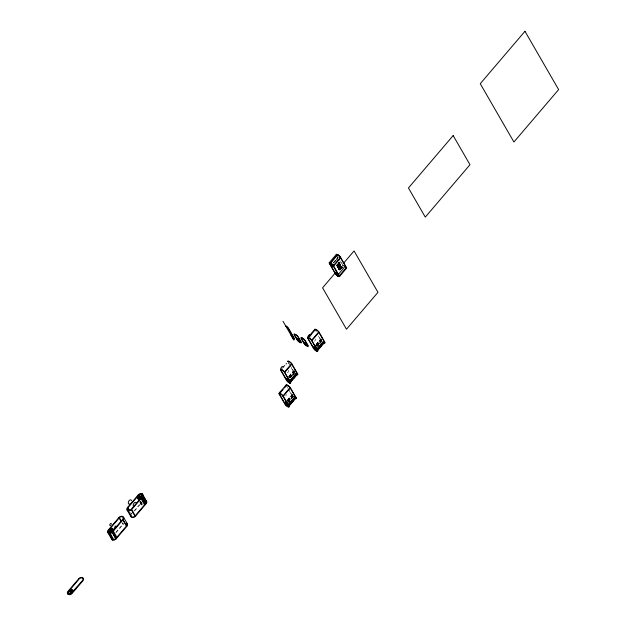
<?xml version="1.0" encoding="UTF-8"?>
<svg xmlns="http://www.w3.org/2000/svg" width="626" height="626" viewBox="0 0 626 626"><rect width="100%" height="100%" fill="white"/><g stroke="black" fill="none" stroke-linecap="round" stroke-linejoin="round"><path stroke-width="0.47" stroke-dasharray="3.13 2.35" d="M140.787 501.41L141.899 503.687A1.291 0.962 -30 0 0 142.415 505.417M293.43 396.454L289.11 401.352M292.655 394.482L287.475 400.969M294.212 370.67L294.048 371.218M294.51 372.149L289.799 377.681M321.639 340.356L316.928 345.896M292.999 395.976L287.678 402.221M332.962 263.084L338.322 256.801M333.462 262.85L338.228 257.263M333.791 262.818L337.962 257.928M335.254 261.316L338.236 257.826M336.624 259.9L337.813 258.499M115.833 532.288L122.79 524.142A2.872 2.144 -30 0 1 123.588 523.446M131.343 514.118L133.244 511.896M133.87 511.152L141.46 502.263M116.029 532.757L123.197 524.353A2.301 1.714 -30 0 1 123.651 523.923M134.739 510.832L141.515 503.007M288.907 376.195L293.383 370.952L290.128 365.326M316.036 344.41L320.504 339.167L318.65 335.951M288.484 376.946L293.852 370.662M316.208 344.464L320.981 338.869M288.813 377.016L293.735 371.249A2.543 0.728 40.5 0 0 294.032 371.32M315.942 345.223L320.864 339.464M288.985 377.142L294.4 370.756M316.114 345.356L321.154 339.402M288.836 377.431L294.275 371.061M315.966 345.646L321.404 339.276M289.541 377.298L294.017 372.055L293.774 371.633M316.224 346.037L321.146 340.27L320.903 339.848M289.525 377.478L294.439 371.711A3.114 0.892 40.5 0 1 293.844 371.562M316.654 345.693L321.568 339.926A3.114 0.892 40.5 0 1 320.974 339.769M289.517 378.088L295.002 371.891M317.092 345.771L320.668 341.585M321.115 341.06L321.561 340.536M289.846 377.83L294.799 372.055A1.722 0.493 40.5 0 0 294.549 372.478M316.975 346.037L321.451 340.802M290.636 377.267L291.207 376.695M291.528 376.218L295.19 372.063M316.866 346.522L321.044 341.632M321.341 341.287L321.787 340.763M290.785 377.384L291.982 375.991M292.577 375.287L294.361 373.198M315.966 347.837L320.895 342.109M293.093 375.037L293.547 374.512M293.93 374.066L294.439 373.464M317.93 345.943L318.438 345.341M319.776 343.768L320.222 343.244M318.031 346.1L318.477 345.575M287.397 400.022L291.873 394.779L288.617 389.153M286.974 400.773L292.342 394.49M287.303 400.843L292.225 395.076A2.543 0.728 40.5 0 0 292.522 395.147M287.78 400.726L292.765 394.896M288.03 401.125L292.506 395.882L292.264 395.46M288.015 401.305L292.483 396.062M288.007 401.915L292.929 396.148M287.89 402.182L293.289 395.882M287.037 403.535L291.215 398.645M291.364 398.472L293.594 395.851M288.312 402.182L290.143 399.998M291.442 398.512L291.935 397.901M292.334 397.463L293.273 396.328M289.29 401.563L289.736 401.039M141.883 503.703L140.686 501.629M142.392 503.875L141.93 504.548L142.415 504.955M342.821 264.861L339.902 260.393M343.517 265.408L343.463 265.338A3.13 0.892 40.5 0 1 343.025 265.236M342.665 265.158L342.938 265.651A1.956 0.556 40.5 0 0 343.212 266.034M336.53 255.079L337.883 257.442M339.699 260.58L342.492 265.416M315.394 330.317L316.326 331.929M318.344 335.912L320.739 340.059A2.872 0.822 40.5 0 0 321.678 341.225M288.273 362.102L289.666 364.52M288.343 362.72L289.298 364.379M291.215 367.697L293.61 371.844A2.872 0.822 40.5 0 0 294.204 372.65M286.763 385.937L288.156 388.347M289.705 391.524L292.099 395.671A2.872 0.822 40.5 0 0 292.866 396.657M140.357 501.473L141.312 503.132M140.107 501.457L142.016 504.775M140.13 502.412L141.805 505.307M130.795 512.671L131.75 514.329M130.631 512.874L130.865 513.289M122.242 522.702L123.197 524.353M122.07 522.898L122.79 524.142M139.496 501.496L141.492 505.01M141.977 503.421L141.992 503.453A2.543 1.901 -30 0 0 141.812 503.147M342.876 265.956A2.59 0.736 40.5 0 1 342.665 265.674M343.4 266.003A1.635 0.469 40.5 0 1 343.533 265.541M293.171 396.735A2.301 0.657 40.5 0 1 292.506 395.882M293.32 396.743A1.722 0.493 40.5 0 1 293.015 395.945M292.663 395.499A3.114 0.892 40.5 0 1 292.334 395.389M286.45 394.349A1.15 0.689 -62.5 0 1 286.395 394.865M286.262 395.186A1.15 0.689 -62.5 0 1 285.573 395.898M294.33 372.501A2.301 0.657 40.5 0 1 294.017 372.055M288.774 370.169A2.301 1.385 -62.5 0 1 286.372 373.182M315.864 338.869A2.301 1.385 -62.5 0 1 314.385 341.17M310.942 336.467A2.301 1.385 -62.5 0 1 310.684 337.226M321.623 340.92A2.301 0.657 40.5 0 1 321.146 340.27"/><path stroke-width="0.94" d="M287.788 406.211L286.442 404.232L286.888 403.707M298.86 339.91L297.741 339.026L298.798 340.395M305.793 343.51L304.713 342.618L306.85 345.599M337.829 266.066C337.837 267.286 336.96 266.731 337.422 265.854M336.42 273.906L336.311 273.726A3.13 0.892 40.5 0 1 335.614 273.515L335.786 274.031A1.956 0.556 40.5 0 0 337.594 275.753A1.635 0.469 40.5 0 1 336.342 274.548A1.635 0.469 40.5 0 1 336.381 273.93L336.397 273.922M332.273 265.51L332.351 265.604A2.989 0.853 40.5 0 1 333.22 265.894L340.372 257.505L340.028 256.91A1.956 0.556 40.5 0 0 338.228 255.189A1.635 0.469 40.5 0 1 339.472 256.402M338.196 267.576L338.76 266.919L338.353 266.707L337.79 267.365L339.37 267.756M339.644 268.241L339.323 268.75M338.658 268.28L339.237 268.006M341.616 266.958C340.247 266.253 342.211 266.692 340.474 267.865L340.88 268.077M70.394 591.187L70.167 591.359A1.722 1.291 -30 0 0 68.101 593.276M112.375 531.865C107.641 529.213 114.887 527.937 111.491 529.972L116.162 538.117L112.351 531.2A3.114 2.324 -30 0 1 111.866 530.535M339.229 263.632L339.644 263.836M341.483 267.044L341.045 266.926L341.843 267.412M339.073 263.804L339.558 264.086M339.48 264.015L338.752 264.876L339.652 265.526M341.326 267.208L340.638 268.139L341.694 267.584M339.37 268.233L339.151 268.593L339.777 268.429M339.198 263.734L339.605 263.953M131.296 516.121A2.301 1.714 -30 0 0 132.9 517.06A2.301 1.714 -30 0 0 135.013 516.027L144.567 504.83L139.817 496.332L140.013 496.668M337.93 265.408L337.297 264.978M339.214 267.717L338.603 267.239M340.599 265.948L340.231 265.604M341.053 266.684L339.887 266.645M340.012 266.238L340.387 265.682M340.755 265.987L339.597 265.807M337.265 265.549L337.038 265.033L337.547 265.111M116.193 538.078L115.708 538.65A2.301 1.714 -30 0 1 113.736 539.675L109.918 532.953A1.722 1.291 -30 0 0 111.405 530.77L112.367 532.421M337.469 265.307L338.189 265.792M109.941 534.244L109.002 532.303A1.15 0.861 -30 0 1 110.395 530.676L111.209 529.854M140.881 498.609L140.169 497.373A3.114 2.324 -30 0 1 141.14 497.467L144.966 504.087L145.756 503.437A2.301 1.714 -30 0 0 146.21 501.622L141.859 494.07L141.507 494.751L142.274 496.074M111.131 530.543L110.708 529.126A1.291 0.962 -30 0 1 112.578 528.446L113.775 530.519M339.026 263.483L338.776 263.882M338.423 266.246L338.517 265.753M139.77 496.52L138.111 497.975L138.949 498.257L139.402 497.38L140.099 498.586M142.525 496.199L141.492 494.501L141.938 494.11M340.959 266.84L340.669 266.371M110.685 529.158L112.422 532.17M338.032 266.019L338.087 265.494L336.913 265.314M339.089 263.131L339.495 263.343M329.245 262.732L336.405 254.344M332.351 265.604L333.541 264.203M118.963 517.514L108.212 530.112A2.872 2.144 -30 0 0 108.462 533.266A2.872 2.144 -30 0 0 112.289 532.233L123.04 519.643A2.872 2.144 -30 0 0 122.79 516.481A2.872 2.144 -30 0 0 118.963 517.514L121.35 521.661M142.345 497.021L131.593 509.619A2.872 2.144 -30 0 1 127.767 510.652A2.872 2.144 -30 0 1 127.516 507.49L138.268 494.9A2.872 2.144 -30 0 1 142.094 493.867A2.872 2.144 -30 0 1 142.345 497.021L146.171 503.648L135.419 516.239A2.872 2.144 -30 0 1 132.25 517.491A2.872 2.144 -30 0 1 130.701 515.441M345.223 266.16L338.196 274.564C336.663 272.866 335.739 272.646 335.121 272.881L330.371 264.665A2.496 0.712 40.5 0 1 331.17 265.181L333.087 266.817L332.813 266.042A2.355 0.673 40.5 0 1 333.431 266.253L340.583 257.873A2.355 0.673 40.5 0 0 340.145 257.693M112.523 539.69L108.173 532.139A2.301 1.714 -30 0 1 108.619 530.324L109.417 529.666A3.114 2.324 -30 0 0 110.395 529.768M122.633 519.431L113.071 530.629L116.874 537.28L126.452 526.051L122.633 519.431A2.301 1.714 -30 0 0 122.43 516.904A2.301 1.714 -30 0 0 119.37 517.733L109.816 528.931L111.757 532.257M140.748 498.202L131.186 509.407A2.301 1.714 -30 0 1 128.127 510.229A2.301 1.714 -30 0 1 127.923 507.702L137.697 496.387M141.836 496.254L140.647 494.086A2.301 1.714 -30 0 0 138.675 495.111L138.158 495.862L139.888 498.672M108.987 532.593L108.619 533.023L112.578 540.019M338.838 263.139L338.376 263.663M108.697 533.062L109.394 532.507L109.871 533.336M338.564 263.757L339.347 263.523L338.533 264.493L338.94 264.704M339.034 264.876L339.84 263.937L339.002 263.413M338.283 266.097L337.524 266.903L338.689 266.308M339.159 265.095L339.965 264.297M109.91 533.047A2.301 1.714 -30 0 0 111.882 532.022L112.375 531.224M145.302 503.969L141.445 497.38L141.938 496.809A2.301 1.714 -30 0 0 142.384 494.994M338.689 266.598L337.891 267.537L338.478 267.865M338.298 267.748L339.096 266.809L338.494 266.566L338.901 266.778M336.428 271.59L322.578 287.819L346.483 329.221L377.971 292.334L354.058 250.932L343.361 263.468M339.449 269.751L338.862 269.219L339.66 268.28L340.067 268.491M338.963 269.391L339.66 268.28M339.339 269.626L340.348 268.452L340.755 268.664L339.746 269.837M341.686 267.138L340.74 268.311L341.147 268.523L341.796 267.764L341.287 267.372M339.699 269.61L340.654 268.484L340.247 268.272L339.386 269.571M112.437 539.643L112.657 538.845M145.396 501.168L145.764 500.737M338.963 276.152L346.115 267.772M339.433 276.582L346.585 268.194M111.412 537.945A2.872 2.144 -30 0 0 112.883 540.097A2.872 2.144 -30 0 0 116.115 538.861L126.867 526.27A2.872 2.144 -30 0 0 126.217 522.953M307.687 337.68L314.847 329.299M280.706 370.279A2.872 0.822 40.5 0 1 281.786 369.684A2.872 0.822 40.5 0 1 284.783 372.4L290.527 382.353A2.872 0.822 40.5 0 1 289.447 382.948A2.872 0.822 40.5 0 1 286.45 380.232L280.706 370.279L282.052 368.706M282.944 367.658L283.39 367.133M284.282 366.085L284.728 365.561M286.074 363.988L286.52 363.463M317.953 349.95L316.662 351.17A2.872 0.822 40.5 0 1 313.579 348.439L307.835 338.486L315.246 329.73M291.528 363.808L296.638 372.658L289.486 381.038L284.376 372.188L291.528 363.808A2.301 0.657 40.5 0 0 289.541 361.867A2.301 0.657 40.5 0 0 288.101 361.593M318.657 332.015L323.767 340.865L316.615 349.253L311.505 340.403L318.657 332.015A2.301 0.657 40.5 0 0 316.85 330.207A2.301 0.657 40.5 0 0 315.277 329.675M284.783 372.4L291.935 364.019A2.872 0.822 40.5 0 0 289.134 361.405A2.872 0.822 40.5 0 0 287.725 361.609M316.232 350.615L316.584 351.1A2.872 0.822 40.5 0 0 317.656 350.568L311.912 340.614L319.064 332.234A2.872 0.822 40.5 0 0 316.075 329.511A2.872 0.822 40.5 0 0 314.988 330.105M287.569 377.768L286.223 379.34L281.113 370.49A2.301 0.657 40.5 0 1 281.982 370.013A2.301 0.657 40.5 0 1 284.376 372.188M314.009 347.915A2.543 0.728 40.5 0 1 313.704 347.845L313.36 347.563L315.144 345.458M287.475 378.589L286.575 379.63A2.543 0.728 40.5 0 0 286.88 379.7M313.704 347.845L315.05 346.272M288.14 378.088L286.888 379.599L286.771 379.004L288.664 380.506L289.556 379.458M314.009 347.798L315.34 346.217M287.811 378.62L286.614 380.021L286.865 380.444A2.301 0.657 40.5 0 0 288.273 381.962L289.181 380.882M315.308 347.266C313.759 349.519 313.54 347.43 315.347 346.342M286.865 380.444L287.757 379.395M316.31 349.097L315.394 350.169A2.301 0.657 40.5 0 1 313.986 348.651C314.698 345.685 315.582 349.77 316.24 348.197M288.179 379.051L287.287 380.099A3.114 0.892 40.5 0 1 286.692 379.943M288.077 380.365C288.21 378.988 285.972 379.998 288.171 379.661M315.449 349.136C318.994 352.086 313.689 348.408 315.301 347.868M288.062 379.919L287.616 380.444A1.722 0.493 40.5 0 0 288.289 381.93M315.637 347.61L314.745 348.659A1.722 0.493 40.5 0 0 315.418 350.145M289.251 382.369L287.952 380.405L288.523 379.841M315.974 347.571L315.034 348.549M289.071 379.747L287.78 380.937L289.095 382.392M315.246 349.089L315.754 348.486M288.508 381.085L289.4 380.037M316.529 348.244L315.7 349.339M289.65 379.818L288.735 381.031A1.722 0.493 40.5 0 1 289.924 382.791M317.053 350.998A1.722 0.493 40.5 0 0 315.856 349.245L316.443 348.432M289.76 380.538L289.314 381.062A2.543 0.728 40.5 0 1 288.868 380.741L288.688 380.561M315.966 348.925L315.997 348.956A2.543 0.728 40.5 0 0 316.443 349.277L316.889 348.752M279.047 393.3L286.207 384.912M289.306 381.641L288.789 382.118M316.435 349.856L315.989 350.38L314.948 349.308L316.224 350.607L315.919 350.333M288.758 380.866A3.114 0.892 40.5 0 0 289.619 381.469L296.771 373.088L297.272 373.761A2.301 0.657 40.5 0 1 297.311 374.458M315.833 349.034L316.748 349.684L323.9 341.303L324.401 341.968A2.301 0.657 40.5 0 1 324.542 342.586M279.454 393.731L282.436 390.241M284.22 388.143L286.606 385.35M279.196 394.106A2.872 0.822 40.5 0 1 280.276 393.511A2.872 0.822 40.5 0 1 283.273 396.227L289.016 406.18A2.872 0.822 40.5 0 1 287.937 406.775A2.872 0.822 40.5 0 1 284.94 404.06L279.196 394.106L280.542 392.533M282.326 390.436L283.218 389.388M285.456 386.766L285.902 386.242M289.189 382.447L297.029 373.339M316.318 350.662L324.158 341.546M289.165 382.791L290.198 381.696M316.341 351.029L317.186 349.957M291.935 364.019L297.686 373.972L290.01 382.869A2.301 0.657 40.5 0 0 290.12 382.142L297.272 373.761M319.064 332.234L324.808 342.187L317.132 351.076A2.301 0.657 40.5 0 0 317.249 350.357L324.401 341.968M289.713 383.073L291.051 381.5M291.27 381.218L291.716 380.694M293.735 378.362L294.846 377.024M319.518 348.142L319.972 347.618M320.637 346.812L321.083 346.288M323.313 343.666L324.213 342.618M287.976 404.865L282.866 396.015L290.018 387.635A2.301 0.657 40.5 0 0 288.21 385.819A2.301 0.657 40.5 0 0 286.645 385.287M283.273 396.227L290.425 387.846A2.872 0.822 40.5 0 0 287.436 385.123A2.872 0.822 40.5 0 0 286.356 385.718M286.505 401.07L284.713 403.167L279.603 394.317A2.301 0.657 40.5 0 1 280.471 393.84A2.301 0.657 40.5 0 1 282.866 396.015M286.411 401.892L285.065 403.465A2.543 0.728 40.5 0 0 285.37 403.527M285.386 403.426L287.076 401.391M286.52 402.197L285.104 403.848L285.354 404.271A2.301 0.657 40.5 0 0 286.763 405.789L287.67 404.709M285.354 404.271L286.246 403.222M286.669 402.878L285.777 403.927A3.114 0.892 40.5 0 1 285.182 403.77M286.63 404.2C286.27 401.712 284.196 405.069 287.115 402.964M286.998 403.23L286.105 404.279A1.722 0.493 40.5 0 0 286.778 405.758M286.52 404.279L287.013 403.668M287.115 404.099L286.293 404.881L287.874 406.618M290.018 387.635L295.128 396.485L287.803 404.889A2.543 0.728 40.5 0 1 287.357 404.568L287.6 403.809M287.803 404.044L287.068 404.952M287.67 404.333L287.224 404.858A1.722 0.493 40.5 0 1 288.414 406.618M287.35 405.992L288.242 404.944M287.248 404.693A3.114 0.892 40.5 0 0 288.109 405.296L295.261 396.915L295.769 397.588A2.301 0.657 40.5 0 1 295.801 398.285M287.678 406.274L295.519 397.166M287.655 406.618L288.101 406.094M287.796 406.571L288.688 405.531M290.425 387.846L296.176 397.8L288.5 406.697A2.301 0.657 40.5 0 0 288.609 405.969L295.769 397.588M288.203 406.9L289.095 405.851M292.444 401.9L292.89 401.376M295.128 398.754L295.574 398.23M339.824 265.393L339.801 265.416A0.986 0.595 -62.5 0 0 339.73 264.728M340.794 267.02L339.981 265.471M112.578 528.446A1.291 0.962 -30 0 1 112.5 530.058L112.883 531.169M338.157 266.457L337.625 267.075L338.032 267.294M141.492 494.501L141.179 494.626A1.15 0.861 -30 0 0 139.77 496.254L139.801 496.293M339.01 267.451L338.65 267.998M337.704 265.189L337.344 265.737M340.826 266.449L340.458 267.005M340.873 267.208L340.372 267.685L340.779 267.905M337.657 265.768L337.234 265.041M338.971 268.491L338.494 268.351M338.541 267.826L338.337 267.294L339.488 268.038M139.175 500.753L137.978 498.687A1.291 0.962 -30 0 1 138.056 497.075L138.158 496.809A2.543 1.901 -30 0 0 137.916 496.441L139.113 498.452M338.924 268.061L338.541 267.302M337.962 275.706C337.359 273.64 336.06 274.149 337.97 276.207A2.59 0.736 40.5 0 1 335.34 273.805L329.37 263.468A2.59 0.736 40.5 0 1 330.348 262.928L330.63 263.077A2.59 0.736 40.5 0 1 333.322 265.526L339.292 275.863A2.59 0.736 40.5 0 1 338.439 276.457L337.891 275.761M336.866 273.836L335.982 272.959L336.725 273.867M141.132 498.695L140.654 497.866A2.543 1.901 -30 0 0 140.146 497.834L139.919 497.928A1.291 0.962 -30 0 1 137.978 498.687M111.53 529.979L110.739 530.785L111.741 532.538M332.265 265.401L332.281 265.401A1.635 0.469 40.5 0 0 332.32 264.782A1.635 0.469 40.5 0 0 331.068 263.577A1.956 0.556 40.5 0 1 332.875 265.291L333.22 265.894M110.411 529.299L110.434 529.299A2.543 1.901 -30 0 1 109.902 529.267L110.622 530.512M141.124 498.116L140.161 496.457L139.426 497.42M291.904 336.405L291.215 335.505M138.98 497.154L139.989 498.812M70.3 590.952L70.237 590.944A3.114 2.324 -30 0 1 69.243 590.85L68.445 591.5A2.301 1.714 -30 0 0 67.999 593.315M141.163 494.626L142.118 496.285M110.395 530.676L111.35 532.335M68.078 594.309L68.876 593.573A1.15 0.861 -30 0 1 70.222 591.852C71.622 589.379 72.819 590.248 70.613 592.055A1.15 0.861 -30 0 1 69.22 593.683L68.578 594.567M293.078 338.416L292.06 336.913M298.735 340.481L299.713 341.992M299.917 341.984L298.649 340.051M305.668 344.097L306.646 345.607M295.675 334.487L295.754 334.534A2.872 0.822 40.5 0 1 298.266 336.976L301.145 341.952A2.872 0.822 40.5 0 1 300.065 342.547A2.872 0.822 40.5 0 1 297.068 339.832L294.197 334.847A2.872 0.822 40.5 0 1 294.846 334.057M302.608 338.11L302.687 338.15A2.872 0.822 40.5 0 1 305.206 340.591L308.078 345.575A2.872 0.822 40.5 0 1 306.998 346.162A2.872 0.822 40.5 0 1 304.009 343.447L301.129 338.463A2.872 0.822 40.5 0 1 301.779 337.68L302.115 337.954M293.156 337.132L293.093 337.093A2.543 0.728 40.5 0 1 292.647 336.772L291.02 335.168M299.964 340.685L299.932 340.661A2.543 0.728 40.5 0 1 299.486 340.341L299.33 340.184M306.928 344.316L306.881 344.292A2.543 0.728 40.5 0 1 306.419 343.956L306.27 343.815M338.877 262.771L339.292 262.983M338.729 262.943L339.582 263.476L338.627 264.665L339.644 265.267M338.236 263.546L338.643 263.757M338.079 263.679L338.486 263.89M339.808 264.618L340.215 264.829M339.37 264.454L340.051 264.915M339.253 264.587L339.66 264.806L339.073 264.798M339.918 265.534L340.333 265.745M340.129 265.737L339.449 265.886M341.663 266.59L342.07 266.801M341.538 266.786L341.945 266.997M341.28 266.919L341.765 267.271M337.852 265.361L338.259 265.573M340.035 266.566L341.992 267.693M341.444 267.646L341.851 267.858M336.765 265.393L337.171 265.604M338.611 266.457L339.018 266.668M337.649 266.113L338.056 266.324M337.61 266.433L338.017 266.653M339.151 267.607L339.558 267.818M338.862 269.219L339.605 269.61M306.224 344.026L306.31 344.081A3.114 0.892 40.5 0 0 307.17 344.691L307.421 344.926M299.291 340.403L299.361 340.458A3.114 0.892 40.5 0 0 300.237 341.068L300.488 341.311M292.444 336.835L292.522 336.89A3.114 0.892 40.5 0 0 293.391 337.5L293.899 338.173A2.301 0.657 40.5 0 1 293.782 338.901M315.887 349.081A3.114 0.892 40.5 0 0 316.748 349.684L317.249 350.357M289.619 381.469L290.12 382.142M288.109 405.296L288.609 405.969M314.815 347.633L315.794 348.721M138.197 495.925L138.213 495.941A3.114 2.324 -30 0 1 138.698 496.606M292.389 336.952L292.506 337.062A1.722 0.493 40.5 0 1 293.704 338.822M306.153 344.128L306.286 344.245A1.722 0.493 40.5 0 1 307.483 346.006M299.22 340.505L299.345 340.63A1.722 0.493 40.5 0 1 300.543 342.391M141.539 494.814L141.554 494.83A1.15 0.861 -30 0 1 140.161 496.457M305.159 343.541L304.932 343.345A3.114 0.892 40.5 0 1 304.244 343.158M302.561 338.22L302.781 338.423A2.301 0.657 40.5 0 1 304.799 340.38L307.037 344.261M295.613 334.589L295.848 334.808A2.301 0.657 40.5 0 1 297.859 336.757L300.104 340.638M293.187 338.862L293.484 339.104A2.872 0.822 40.5 0 0 294.306 338.384L288.555 328.431A2.872 0.822 40.5 0 0 285.566 325.716M285.331 403.355C284.642 402.197 286.99 403.48 287.154 404.333M297.444 339.112C296.865 337.977 299.134 339.308 299.283 340.114M304.447 342.821L304.322 342.219L306.216 343.729M340.583 257.873L345.349 266.12M338.017 255.205L337.696 254.649L330.536 263.03L331.96 264.704L332.398 266.316L330.544 263.961L330.434 262.983L337.594 254.594L337.915 255.158M333.431 266.253L338.204 274.548M313.352 347.555L308.242 338.705A2.301 0.657 40.5 0 1 309.111 338.228A2.301 0.657 40.5 0 1 311.505 340.403M313.743 348.228L313.986 348.651M307.429 344.934L307.671 345.356A2.301 0.657 40.5 0 1 307.562 346.084M304.173 343.236L304.416 343.658A2.301 0.657 40.5 0 0 305.824 345.176A1.722 0.493 40.5 0 1 305.167 343.666M300.496 341.319L300.738 341.741A2.301 0.657 40.5 0 1 300.621 342.469M297.233 339.621L297.475 340.043A2.301 0.657 40.5 0 0 298.884 341.561A1.722 0.493 40.5 0 1 298.226 340.051M293.258 337.07L288.148 328.22A2.301 0.657 40.5 0 0 285.753 326.044M282.999 321.271L293.884 340.129M142.352 494.024L146.171 500.651A2.872 2.144 -30 0 1 146.171 503.648M141.805 493.742L143.479 496.637M143.722 497.052L143.957 497.467M144.199 497.881L144.676 498.711M144.911 499.125L145.388 499.955M144.669 499.18L142.282 495.033A1.722 1.291 -30 0 1 140.271 496.95L140.748 497.78M144.911 499.587L145.388 500.417M145.623 500.831L146.101 501.661A1.722 1.291 -30 0 1 146.007 502.334M141.938 496.809L145.756 503.437M138.675 495.111L139.629 496.77M140.146 497.834L140.623 498.664M138.268 494.9L139.629 497.193M139.864 497.607L140.107 498.022M139.332 497.028L140.568 499.251M138.056 497.075L139.019 498.734M137.485 496.504L137.963 497.334M131.593 509.619L135.419 516.239M131.186 509.407L135.013 516.027M127.923 507.702L129.363 510.19M127.516 507.49L129.191 510.393M127.626 509.799L131.452 516.427M127.031 509.932L130.857 516.552M123.525 517.209L127.352 523.829M123.04 519.643L126.867 526.27M119.37 517.733L121.765 521.873M112.5 530.058L113.212 531.302M111.146 530.058L116.115 538.861M111.882 532.022L115.708 538.65M111.248 531.842L110.293 530.183A1.722 1.291 -30 0 0 108.282 532.1M109.417 529.666L109.902 530.496M108.619 530.324L109.104 531.153M109.581 531.983L109.816 532.397M109.002 532.303L109.957 533.962M110.019 534.291L110.505 535.113M110.739 535.527L111.217 536.357M111.459 536.772L111.694 537.186M111.937 537.601L112.414 538.43M108.204 533.109L112.031 539.737M336.53 255.079A2.59 0.736 40.5 0 1 337.5 254.547L337.782 254.696A2.59 0.736 40.5 0 1 340.481 257.145L346.444 267.482A2.59 0.736 40.5 0 1 345.881 268.194M337.117 255.064A1.635 0.469 40.5 0 1 337.5 254.813A1.956 0.556 40.5 0 0 336.843 255.001M339.628 256.691A1.635 0.469 40.5 0 1 339.613 256.973M340.043 257.356A2.989 0.853 40.5 0 1 340.372 257.505M345.153 266.347A2.989 0.853 40.5 0 0 345.466 266.543L345.998 267.247A1.956 0.556 40.5 0 1 345.951 267.858M345.302 266.692A1.635 0.469 40.5 0 1 345.607 267.052M345.857 267.498A1.635 0.469 40.5 0 1 345.873 267.607M339.323 264.516A0.986 0.595 -62.5 0 1 339.441 265.221M296.176 397.8A2.872 0.822 40.5 0 1 295.66 398.637M295.261 396.915A3.114 0.892 40.5 0 1 294.51 396.391M294.963 396.508A2.543 0.728 40.5 0 1 294.541 396.203M279.939 392.768A1.15 0.689 -62.5 0 1 280.479 391.555A1.15 0.689 -62.5 0 1 281.387 391.383M297.686 373.972A2.872 0.822 40.5 0 1 297.021 374.755M296.771 373.088A3.114 0.892 40.5 0 1 296.403 372.838M296.434 373.119A1.722 0.493 40.5 0 1 296.708 373.409M297.053 373.863A1.722 0.493 40.5 0 1 297.139 374.035M281.34 370.6A2.301 1.385 -62.5 0 1 281.027 367.892A2.301 1.385 -62.5 0 1 283.429 366.523M308.321 338.752A2.301 1.385 -62.5 0 1 308.383 335.708A2.301 1.385 -62.5 0 1 310.825 335.035M324.808 342.187A2.872 0.822 40.5 0 1 324.291 343.017M307.835 338.486A2.872 0.822 40.5 0 1 308.915 337.899A2.872 0.822 40.5 0 1 311.912 340.614M323.955 341.757A1.722 0.493 40.5 0 1 324.213 342.132M314.416 348.314A3.114 0.892 40.5 0 1 313.822 348.158M323.54 340.857A2.543 0.728 40.5 0 1 323.321 340.693M302.061 338.048A2.301 0.657 40.5 0 0 301.536 338.674L304.103 342.845A2.543 0.728 40.5 0 0 304.432 342.923M295.12 334.433A2.301 0.657 40.5 0 0 294.603 335.059L297.17 339.222A2.543 0.728 40.5 0 0 297.491 339.3M297.906 339.699A3.114 0.892 40.5 0 1 297.303 339.542M139.152 496.371A1.722 1.291 -30 0 1 140.639 494.18M134.324 506.637A2.301 1.385 -62.5 0 1 133.205 504.979A2.301 1.385 -62.5 0 1 134.942 502.49A2.301 1.385 -62.5 0 1 136.421 503.633M129.934 503.914A2.301 1.385 -62.5 0 1 128.291 502.975A2.301 1.385 -62.5 0 1 129.676 500.151A2.301 1.385 -62.5 0 1 131.491 500.722M126.757 523.962A2.301 1.714 -30 0 1 126.452 526.051M114.668 539.127A1.722 1.291 -30 0 1 113.744 539.581M110.786 530.879A1.15 0.861 -30 0 1 109.394 532.507M112.641 530.692A2.543 1.901 -30 0 1 112.406 530.339M110.63 525.543A1.15 0.689 -62.5 0 1 109.808 524.971A1.15 0.689 -62.5 0 1 110.661 523.563A1.15 0.689 -62.5 0 1 111.428 524.228M69.736 594.223A2.301 1.714 -30 0 0 71.708 593.205L72.193 592.399A3.114 2.324 -30 0 1 71.685 591.711M71.231 591.946A1.722 1.291 -30 0 1 69.744 594.129M69.572 590.255L69.729 590.443A2.543 1.901 -30 0 0 70.237 590.475L70.527 590.302A1.291 0.962 -30 0 1 72.405 589.629A1.291 0.962 -30 0 1 72.319 591.234L72.225 591.515A2.543 1.901 -30 0 0 72.467 591.875L82.452 580.607A2.301 1.714 -30 0 0 82.256 578.08A2.301 1.714 -30 0 0 79.197 578.909L69.572 590.255M314.244 347.665L315.347 348.424L314.322 347.602M313.798 347.313L314.518 347.43L313.806 347.289M524.971 31.3L480.252 83.696L513.915 142L558.635 89.604L524.971 31.3M339.206 262.701L339.402 263.17L339.206 262.701M453.169 135.576L408.449 187.972L425.281 217.12L469.993 164.724L453.169 135.576M78.79 578.698L68.038 591.288A2.872 2.144 -30 0 0 68.289 594.45A2.872 2.144 -30 0 0 72.115 593.417L82.859 580.818A2.872 2.144 -30 0 0 82.616 577.665A2.872 2.144 -30 0 0 78.79 578.698M338.345 274.947L338.314 274.924A2.989 0.853 40.5 0 1 337.359 274.274L337.563 274.54A1.635 0.469 40.5 0 1 338.65 275.753A1.635 0.469 40.5 0 1 338.322 276.136A1.956 0.556 40.5 0 0 338.846 275.628L338.345 274.947M331.138 264.814L331.099 264.782A1.635 0.469 40.5 0 1 330.012 263.577A1.635 0.469 40.5 0 1 330.34 263.194A1.956 0.556 40.5 0 0 329.816 263.702L330.168 264.297A3.13 0.892 40.5 0 1 331.303 265.056L331.138 264.814M115.708 527.961A1.15 0.689 -62.5 0 0 116.092 526.13A1.15 0.689 -62.5 0 0 114.73 527.256A1.15 0.689 -62.5 0 0 115.708 527.961"/></g></svg>
